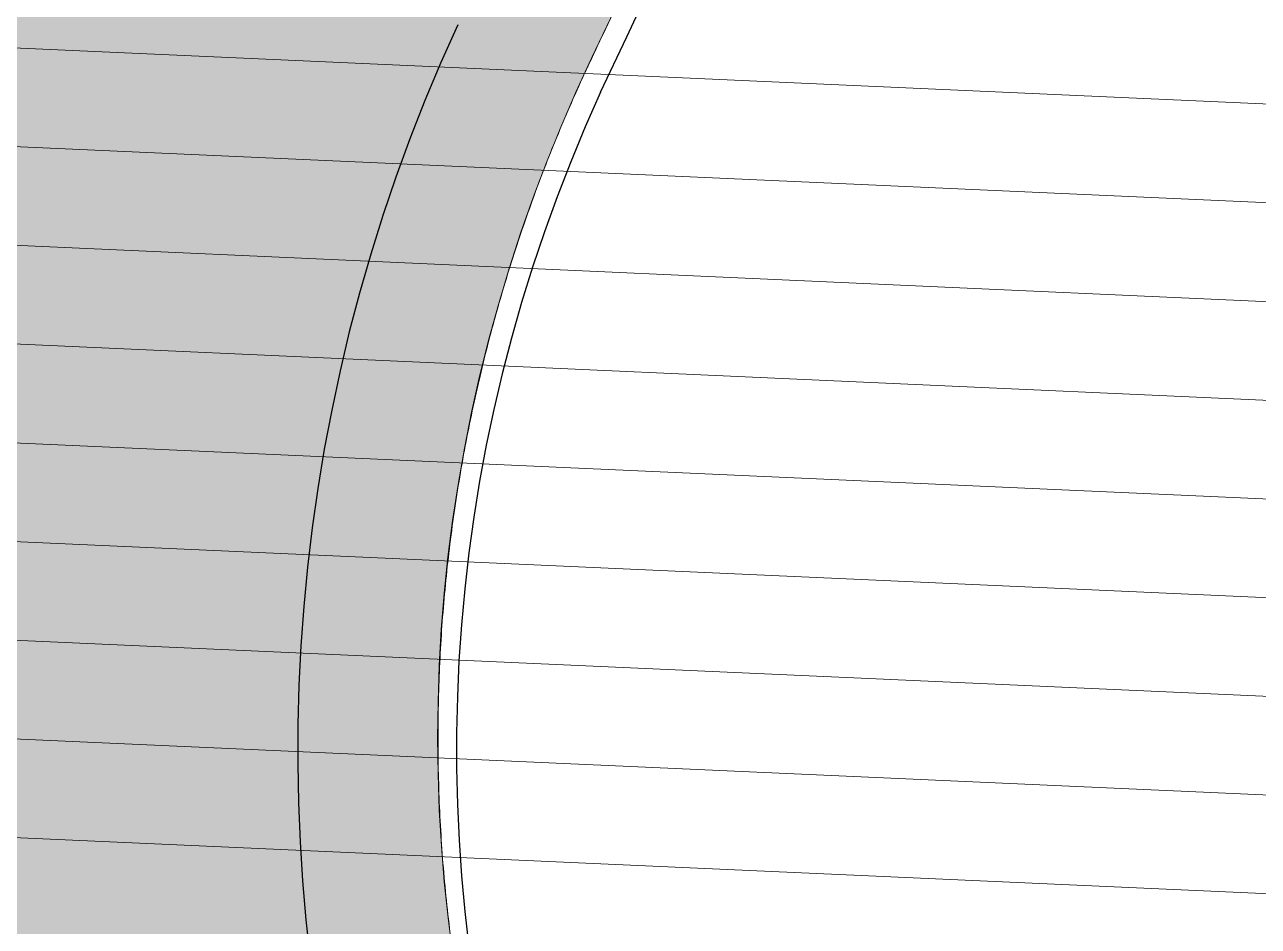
# Model space of a CAD drawing. Header units: millimetres. Extents: x -1030105 to 906887, y -616134 to 1220667.
# Drawn here: x 877654 to 879218, y -314471 to -313328 of the extents above; entities that cross this region are included whole.
import ezdxf

# ---------------------------------------------------------------- set-up
doc = ezdxf.new("R2010")
doc.units = ezdxf.units.MM
doc.header["$MEASUREMENT"] = 0
doc.linetypes.add('DASHEDX2', pattern=[38.099999999999994, 25.4, -12.7])
doc.layers.add('A-Wall', color=6, linetype='Continuous', lineweight=9)
doc.layers.add('QH_Ki hieu', color=6, linetype='Continuous', lineweight=15)
for name, color, linetype in [('A-WALL-PATT', 7, 'Continuous'), ('DA-ROOF-OTLN', 6, 'DASHEDX2'), ('XR-BC-Frame outside$0$LBC - BEACH CLUB - 240809 DG Rev$0$DA-DOOR-WIND', 21, 'Continuous')]:
    doc.layers.add(name, color=color, linetype=linetype)

# ---------------------------------------------------------------- blocks, each defined once
blk = doc.blocks.new('XR-BC-Frame outside-flat-1')
at = {"layer": 'XR-BC-Frame outside$0$LBC - BEACH CLUB - 240809 DG Rev$0$DA-DOOR-WIND'}
for centre, radius, start, end in [((-7122218.676127206, -1061797.769881148), 21000, 334.5137042834945, 1.486295716500978), ((-7101447.453458363, -1071673.472150357), 2200, 155.1210891144141, 238.8789108855025), ((-7101446.156601006, -1071671.764859918), 2000, 155.2349736585892, 239.4999999999968)]:
    blk.add_arc(centre, radius, start, end, dxfattribs=at)
blk = doc.blocks.new('111111')
at = {"layer": 'A-WALL-PATT', "extrusion": (2.643228823645613e-09, 1.168364264361378e-09, 1)}
h = blk.add_hatch(color=255, dxfattribs=at)
h.dxf.hatch_style = 1
edge = h.paths.add_edge_path()
edge.add_arc((480219.7858931146, 1167791.09787471), 17.95625409759747, 175.2346372613609, 227.6738886339441, ccw=False)
edge.add_line((480201.8917090598, 1167792.589597952), (480202.2315401692, 1167792.561300864))
edge.add_arc((480222.4309556005, 1167791.040519092), 20.25658315083546, 175.6944150595487, 187.7190087789885)
edge.add_line((480202.3579235652, 1167788.319757092), (480204.5997450022, 1167789.337117267))
edge.add_arc((480222.0476552981, 1167797.118478969), 19.10442785426783, 145.1693927360603, 204.035758603613, ccw=False)
edge.add_line((480206.3658961516, 1167808.030013862), (480206.6457893145, 1167807.835217236))
edge.add_arc((480223.0313465552, 1167796.478204828), 19.93660494947684, 145.2737387224778, 152.2700192400054)
edge.add_line((480205.3844553026, 1167805.754812292), (480206.8575468386, 1167804.988690058))
edge.add_arc((480231.0203084841, 1167792.174037628), 27.35058257521144, 127.1256568996294, 152.0608829801929, ccw=False)
edge.add_line((480214.5124518351, 1167813.981032746), (480214.7174762934, 1167813.708542601))
edge.add_arc((480233.0424835267, 1167789.484511103), 30.37448916589842, 127.1067944420845, 131.2827606693089)
edge.add_line((480213.002136852, 1167812.309806221), (480214.060896104, 1167811.125455194))
edge.add_arc((480230.7274916021, 1167792.48184055), 25.00719441514041, 111.29988397985139, 131.7953544591053, ccw=False)
edge.add_arc((480220.8178296905, 1167817.89892954), 2.273381310523913, 291.3001728592886, 371.6272930335114)
edge.add_line((480223.0445597488, 1167818.35711709), (480222.2074872507, 1167822.425177181))
edge.add_arc((480227.0263550354, 1167798.802406044), 24.10926798767607, 64.48341949209521, 101.52971700896461, ccw=False)
edge.add_line((480237.4119592053, 1167820.560072025), (480238.6302300879, 1167822.408209587))
edge.add_line((480238.6302300878, 1167822.408209587), (480238.998944281, 1167822.16515746))
edge.add_arc((480239.8746579178, 1167820.981961209), 1.472014858031872, 56.60337364703821, 126.50608464958711, ccw=False)
edge.add_line((480240.6849013855, 1167822.210917378), (480243.0575554438, 1167820.646640719))
edge.add_arc((480242.2473126057, 1167819.417685503), 1.472013714957934, -13.299398889197107, 56.60337364721141, ccw=False)
edge.add_line((480243.6798488061, 1167819.079064165), (480244.0439820262, 1167818.838993168))
edge.add_line((480244.0439820262, 1167818.838993168), (480242.8060087438, 1167816.961268645))
edge.add_arc((480226.859658937, 1167798.957619081), 24.05031122019738, 22.08605235720961, 48.46776523492463, ccw=False)
edge.add_arc((480251.2524682179, 1167808.853456705), 2.273381310464571, 202.0361058680608, 287.0475638986841)
edge.add_line((480251.9189451343, 1167806.67996387), (480256.097917685, 1167807.961398394))
edge.add_arc((480232.9590440986, 1167798.477079689), 25.00719440767582, 288.0577122889798, 382.28807612535155, ccw=False)
edge.add_arc((480241.4153687264, 1167772.540225884), 2.273381310464986, 108.0585981395158, 193.7360100087398)
edge.add_line((480239.2070059465, 1167772.000414422), (480240.2324876577, 1167767.805179974))
edge.add_arc((480230.1419404856, 1167786.513554928), 21.25611525313659, 298.3406434867571, 302.8931188944929)
edge.add_line((480241.6855757181, 1167768.665111823), (480241.8707677272, 1167768.378773164))
edge.add_arc((480230.1419404829, 1167786.513554935), 21.59712245720434, 279.07103371546197, 302.8931188901852, ccw=False)
edge.add_line((480233.5469180391, 1167765.186533899), (480233.4931552357, 1167765.523276336))
edge.add_arc((480233.8486393159, 1167765.580031348), 0.3599861978954548, 10.237620173101675, 189.0710337108366, ccw=False)
edge.add_line((480234.2028942176, 1167765.644012026), (480234.0128835124, 1167766.429603166))
edge.add_arc((480230.3786145685, 1167781.455332801), 15.45899291117491, 242.6808204078638, 283.59698255433034, ccw=False)
edge.add_line((480223.2837562917, 1167767.720579514), (480222.8072664452, 1167766.55334782))
edge.add_arc((480232.8286476266, 1167791.860390475), 27.21900969372033, 248.3968407838984, 251.8019688948235)
edge.add_line((480224.3280890092, 1167766.00279987), (480224.221790846, 1167765.678783499))
edge.add_arc((480232.4777079789, 1167790.844024422), 26.48489226696013, 201.3728077976264, 251.8369778060728, ccw=False)
edge.add_line((480207.8142114389, 1167781.192006145), (480206.4037020448, 1167779.643295028))
edge.add_arc((480219.7894808211, 1167791.099284637), 17.61870515598718, 220.5579989796274, 227.6683501628283)
edge.add_line((480207.9246751551, 1167778.074494509), (480207.6950581236, 1167777.822379599))
at = {"layer": 'A-Wall', "extrusion": (2.643228823646299e-09, 1.168364264361702e-09, 1), "elevation": 0.03806475069832382}
blk.add_lwpolyline([(480207.6950581233, 1167777.822379598, -0.2328878377101954), (480201.8917090599, 1167792.589597952), (480202.231540169, 1167792.561300864, 0.05251538496944803), (480202.3579235647, 1167788.319757091), (480204.5997450018, 1167789.337117266, -0.2626546181741475), (480206.3658961517, 1167808.030013862), (480206.6457893146, 1167807.835217236, 0.03053651885314964), (480205.3844553026, 1167805.754812292), (480206.8575468385, 1167804.988690058, -0.1092318010861941), (480214.5124518352, 1167813.981032746), (480214.7174762934, 1167813.7085426, 0.01822310681375), (480213.0021368517, 1167812.309806221), (480214.0608961037, 1167811.125455194, -0.08966752457732981), (480221.643644639, 1167815.780842607, 0.3655874912846441), (480223.0445597488, 1167818.357117089), (480222.2074872504, 1167822.425177181, -0.1630677176795841), (480237.4119592052, 1167820.560072025), (480238.6302300875, 1167822.408209587), (480238.9989442808, 1167822.16515746, -0.3148321466877497), (480240.6849013849, 1167822.210917378), (480243.0575554435, 1167820.646640718, -0.3148324417924367), (480243.6798488057, 1167819.079064165), (480244.0439820261, 1167818.838993168), (480242.8060087435, 1167816.961268644, -0.1156230875817272), (480249.1451628543, 1167808.000504954, 0.3889362886530088), (480251.9189451341, 1167806.67996387), (480256.0979176848, 1167807.961398393, -0.4360080856279802), (480240.7106443744, 1167774.701620381, 0.3922854151885992), (480239.2070059464, 1167772.000414422), (480240.2324876575, 1167767.805179974, 0.01986653426235281), (480241.685575718, 1167768.665111823), (480241.8707677272, 1167768.378773164, -0.104319423563129), (480233.5469180389, 1167765.186533899), (480233.4931552354, 1167765.523276336, -0.9898710832779887), (480234.2028942175, 1167765.644012026), (480234.0128835124, 1167766.429603166, -0.1804517090033734), (480223.2837562913, 1167767.720579514), (480222.8072664448, 1167766.553347821, 0.01485876762310351), (480224.3280890086, 1167766.00279987), (480224.2217908453, 1167765.678783499, -0.2238204854565347), (480207.8142114386, 1167781.192006144), (480206.4037020448, 1167779.643295028, 0.03103471776045982), (480207.9246751549, 1167778.074494509)], format="xyb", close=True, dxfattribs=at)
at = {"extrusion": (2.643228823645945e-09, 1.168364264361599e-09, 1), "xscale": 0.001136690655233559, "yscale": 0.001136690655233559, "zscale": 0.001136690655233559, "rotation": 47.67388863394415}
blk.add_blockref('XR-BC-Frame outside-flat-1', (484786.0463419323, 1174597.0426995, 0.01545138014929481), dxfattribs=at)

msp = doc.modelspace()

# ---------------------------------------------------------------- hatches: boundary and pattern name
at = {"layer": 'QH_Ki hieu', "ltscale": 5}
h = msp.add_hatch(dxfattribs=at)
h.set_pattern_fill('ANSI31', color=256, scale=1000, angle=-47.56871865490706)
h.set_pattern_definition([(357.431281345093, (-1184316855.143314, -434748462.9681519), (5.602197619936724, 124.8743984242854), [])])
edge = h.paths.add_edge_path()
edge.add_arc((857549.6717386674, -308526.9851848008), 24915.76744409949, -47.56871865490706, 312.4312813450929)

# ---------------------------------------------------------------- linework, layer by layer
at = {"layer": 'A-Wall', "extrusion": (1.653306188088354e-06, -3.724823939533036e-07, 0.9999999999985639), "elevation": 38.08261807612951}
msp.add_lwpolyline([(834175.2437505391, -304362.4048349709, -0.2328878377101954), (840320.793718192, -291829.4504347976), (840504.1056644169, -292066.9303924912, 0.05251538496944803), (837824.6618067821, -294666.3381642101), (839815.843470023, -295518.3753536803, -0.2626546181741475), (853003.1823950016, -285571.1723008673), (853042.7969415801, -285868.5452785242, 0.03053651885314964), (850943.189987085, -286284.1467069477), (851319.9437440956, -287695.4596387472, -0.1092318010861941), (861702.7038132097, -287329.6332077837), (861647.4301173609, -287624.4972757663, 0.01822310681375), (859721.0477344922, -287340.7014863581), (859580.3002835023, -288731.1643494426, -0.08966752457732981), (867103.8240237514, -290892.4404642564, 0.3655874912846441), (869608.2885350484, -290273.1867355429), (871753.2820095237, -287315.2202744635, -0.1630677176795841), (879565.8622562523, -298295.9105015291), (881489.0773954462, -297990.1934517804), (881550.069724828, -298373.8860584238, -0.3148321466877497), (882580.393085877, -299441.5856338713), (882972.7124014576, -301910.7736136907, -0.3148324417924367), (882324.0586250727, -303245.2386198826), (882384.2681117064, -303624.1870644413), (880430.1459730287, -303934.6691174111, -0.1156230875817272), (878373.2959627354, -313369.4732316339, 0.3889362886530088), (879161.9643253948, -315954.4974174037), (882474.3247560024, -317907.7906701402, -0.4360080856279802), (851743.2097470292, -327654.8285509621, 0.3922854151885992), (849096.6491686518, -328281.5201147155), (846980.8887770727, -331437.3165500281, 0.01986653426235281), (848401.7275007325, -331870.5844515632), (848325.690145034, -332160.7883808019, -0.104319423563129), (841312.4927229946, -328649.8713958704), (841499.2647747278, -328415.1029980553, -0.9898710832779887), (841998.8968049885, -328804.3503446084), (842396.2880539487, -328214.7133607345, -0.1804517090033734), (836866.9637496239, -320481.0473829547), (835826.1710562387, -320864.3616939351, 0.01485876762310351), (836371.24653078, -322178.7288413889), (836097.7433988481, -322302.0010473247, -0.2238204854565347), (836434.1907385741, -302439.926638585), (834591.3300785216, -302443.0962376323, 0.03103471776045982), (834475.2433082078, -304361.8888553725)], format="xyb", close=True, dxfattribs=at)
at = {"layer": 'A-Wall', "extrusion": (1.653306188088354e-06, -3.724823939533039e-07, 0.9999999999985639)}
for points, elevation in [([(878393.6338645609, -313326.2393036071), (878387.7673146517, -313338.7338138796)], 38.05310358676181), ([(878387.7673146517, -313338.7338138796), (878383.2634447345, -313348.3231535443)], 38.05310358676191), ([(878379.9335506948, -313355.4098263644), (878377.5889293494, -313360.3963363944)], 38.05310358676145), ([(878383.2634447345, -313348.3231535443), (878379.9335506948, -313355.4098263644)], 38.05310358676137), ([(878371.1860046926, -313373.9077697187), (878370.966278456, -313374.371219697)], 38.05310358676201), ([(878371.3880819007, -313373.4818067547), (878371.1860046926, -313373.9077697187)], 38.05310358676185), ([(878371.5737720224, -313373.0906133801), (878371.3880819007, -313373.4818067547)], 38.05310358676131), ([(878371.7441616784, -313372.7318654215), (878371.5737720224, -313373.0906133801)], 38.05310358676121), ([(878371.9003374892, -313372.4032382975), (878371.7441616784, -313372.7318654215)], 38.05310358676151), ([(878372.0433856099, -313372.102408242), (878371.9003374892, -313372.4032382975)], 38.05310358676142), ([(878372.1743931266, -313371.8270506738), (878372.0433856099, -313372.102408242)], 38.05310358676142), ([(878372.2944457288, -313371.5748415357), (878372.1743931266, -313371.8270506738)], 38.05310358676167), ([(878372.4046309682, -313371.3434565957), (878372.2944457288, -313371.5748415357)], 38.05310358676131), ([(878372.5058985612, -313371.1308621946), (878372.4046309682, -313371.3434565957)], 38.05310358676187), ([(878372.5986566598, -313370.9361867309), (878372.5058985612, -313371.1308621946)], 38.05310358676157), ([(878372.6831774431, -313370.7588494085), (878372.5986566598, -313370.9361867309)], 38.05310358676126), ([(878372.7597321587, -313370.5982694314), (878372.6831774431, -313370.7588494085)], 38.0531035867619), ([(878372.8285927529, -313370.453865829), (878372.7597321587, -313370.5982694314)], 38.0531035867618), ([(878372.8900311718, -313370.3250579797), (878372.8285927529, -313370.453865829)], 38.05310358676169), ([(878372.9443191289, -313370.211264913), (878372.8900311718, -313370.3250579797)], 38.05310358676176), ([(878372.991728803, -313370.1119055418), (878372.9443191289, -313370.211264913)], 38.05310358676169), ([(878373.0326010584, -313370.0262556463), (878372.991728803, -313370.1119055418)], 38.05310358676143), ([(878373.0675547587, -313369.9530153913), (878373.0326010584, -313370.0262556463)], 38.05310358676191), ([(878373.0972779187, -313369.8907420999), (878373.0675547587, -313369.9530153913)], 38.05310358676122), ([(878373.1224587857, -313369.8379923385), (878373.0972779187, -313369.8907420999)], 38.05310358676153), ([(878373.1437853741, -313369.7933230228), (878373.1224587857, -313369.8379923385)], 38.05310358676178), ([(878373.1619459315, -313369.7552911849), (878373.1437853741, -313369.7933230228)], 38.0531035867613), ([(878373.1776280067, -313369.7224536823), (878373.1619459315, -313369.7552911849)], 38.05310358676164), ([(878373.1915203127, -313369.6933672559), (878373.1776280067, -313369.7224536823)], 38.05310358676137), ([(878373.2043816446, -313369.6664398681), (878373.1915203127, -313369.6933672559)], 38.05310358676157), ([(878373.2172536867, -313369.6394859958), (878373.2043816446, -313369.6664398681)], 38.05310358676163), ([(878373.2312503009, -313369.6101705223), (878373.2172536867, -313369.6394859958)], 38.05310358676154), ([(878373.2474839519, -313369.5761585055), (878373.2312503009, -313369.6101705223)], 38.05310358676184), ([(878373.267067803, -313369.535115527), (878373.2474839519, -313369.5761585055)], 38.05310358676149), ([(878373.2911150175, -313369.4847064703), (878373.267067803, -313369.535115527)], 38.0531035867617), ([(878373.3207380603, -313369.4225965678), (878373.2911150175, -313369.4847064703)], 38.05310358676186), ([(878373.3570507931, -313369.3464512267), (878373.3207380603, -313369.4225965678)], 38.05310358676119), ([(878373.4016876871, -313369.2528399202), (878373.3570507931, -313369.3464512267)], 38.05310358676158), ([(878373.458370773, -313369.1339490265), (878373.4016876871, -313369.2528399202)], 38.05310358676171), ([(878373.5313433892, -313368.9808696886), (878373.458370773, -313369.1339490265)], 38.05310358676165), ([(878373.6248498055, -313368.7846928747), (878373.5313433892, -313368.9808696886)], 38.05310358676171), ([(878373.7431331276, -313368.536509553), (878373.6248498055, -313368.7846928747)], 38.05310358676192), ([(878373.8904373924, -313368.2274106336), (878373.7431331276, -313368.536509553)], 38.05310358676193), ([(878374.0710068698, -313367.848486852), (878373.8904373924, -313368.2274106336)], 38.05310358676179), ([(878374.2890841997, -313367.3908297001), (878374.0710068698, -313367.848486852)], 38.05310358676166), ([(878374.5796573086, -313366.7799304617), (878374.2890841997, -313367.3908297001)], 38.05310358676152), ([(878375.1006866543, -313365.6788843595), (878374.5796573086, -313366.7799304617)], 38.05310358676135), ([(878376.0408758855, -313363.685187805), (878375.1006866543, -313365.6788843595)], 38.05310358676198), ([(878377.5889293494, -313360.3963363944), (878376.0408758855, -313363.685187805)], 38.05310358676161), ([(878363.9480324663, -313389.3706332687), (878363.0847956255, -313391.240661012)], 38.05310358676146), ([(878364.7429577276, -313387.652896848), (878363.9480324663, -313389.3706332687)], 38.05310358676164), ([(878365.4743083488, -313386.0762693598), (878364.7429577276, -313387.652896848)], 38.05310358676163), ([(878366.1462249901, -313384.6312436885), (878365.4743083488, -313386.0762693598)], 38.05310358676184), ([(878366.7628487773, -313383.3083138247), (878366.1462249901, -313384.6312436885)], 38.05310358676144), ([(878367.3283206035, -313382.0979728857), (878366.7628487773, -313383.3083138247)], 38.05310358676192), ([(878367.8467815943, -313380.9907143964), (878367.3283206035, -313382.0979728857)], 38.05310358676142), ([(878368.322372876, -313379.9770315904), (878367.8467815943, -313380.9907143964)], 38.05310358676164), ([(878368.7592351082, -313379.0474181091), (878368.322372876, -313379.9770315904)], 38.05310358676181), ([(878369.1611762362, -313378.1931707431), (878368.7592351082, -313379.0474181091)], 38.05310358676163), ([(878369.5306686888, -313377.4088024306), (878369.1611762362, -313378.1931707431)], 38.05310358676187), ([(878369.8698519467, -313376.6896296088), (878369.5306686888, -313377.4088024306)], 38.05310358676159), ([(878370.1808654907, -313376.0309684235), (878369.8698519467, -313376.6896296088)], 38.05310358676156), ([(878370.4658478702, -313375.4281354864), (878370.1808654907, -313376.0309684235)], 38.05310358676154), ([(878370.7269394974, -313374.8764469433), (878370.4658478702, -313375.4281354864)], 38.0531035867613), ([(878370.966278456, -313374.371219697), (878370.7269394974, -313374.8764469433)], 38.05310358676169), ([(878357.4829273593, -313403.5347050899), (878356.0514275186, -313406.7192299785)], 38.05310358676176), ([(878358.800434714, -313400.6181683885), (878357.4829273593, -313403.5347050899)], 38.05310358676174), ([(878360.0116625631, -313397.9500578512), (878358.800434714, -313400.6181683885)], 38.05310358676142), ([(878361.1243234217, -313395.5108110472), (878360.0116625631, -313397.9500578512)], 38.05310358676104), ([(878362.1461302709, -313393.2808663025), (878361.1243234217, -313395.5108110472)], 38.05310358676147), ([(878363.0847956255, -313391.240661012), (878362.1461302709, -313393.2808663025)], 38.05310358676149), ([(878351.0295306068, -313418.0008052876), (878349.144933486, -313422.2734738518)], 38.05310358676189), ([(878352.8198103622, -313413.9610490905), (878351.0295306068, -313418.0008052876)], 38.05310358676149), ([(878354.4982224439, -313410.191305194), (878352.8198103622, -313413.9610490905)], 38.05310358676181), ([(878356.0514275186, -313406.7192299785), (878354.4982224439, -313410.191305194)], 38.05310358676148), ([(878343.1007405479, -313436.117951563), (878341.0143765822, -313440.9512678188)], 38.0531035867619), ([(878345.1629881483, -313431.3691471264), (878343.1007405479, -313436.117951563)], 38.05310358676182), ([(878347.1835690752, -313426.7419543843), (878345.1629881483, -313431.3691471264)], 38.05310358676135), ([(878349.144933486, -313422.2734738518), (878347.1835690752, -313426.7419543843)], 38.05310358676134), ([(878336.8365850502, -313450.7292132269), (878334.7627646027, -313455.636711887)], 38.05310358676185), ([(878338.9214465597, -313445.8319955532), (878336.8365850502, -313450.7292132269)], 38.0531035867616), ([(878341.0143765822, -313440.9512678188), (878338.9214465597, -313445.8319955532)], 38.05310358676167), ([(878330.6484746018, -313465.4824326657), (878328.6081193683, -313470.4205934916)], 38.05310358676154), ([(878332.7000422606, -313460.5544619638), (878330.6484746018, -313465.4824326657)], 38.05310358676167), ([(878334.7627646027, -313455.636711887), (878332.7000422606, -313460.5544619638)], 38.05310358676196), ([(878324.5612717902, -313480.327366074), (878322.5548935325, -313485.2959171198)], 38.05310358676115), ([(878326.5790326725, -313475.3689149306), (878324.5612717902, -313480.327366074)], 38.05310358676156), ([(878328.6081193683, -313470.4205934916), (878326.5790326725, -313475.3689149306)], 38.05310358676147), ([(878318.5765130648, -313495.2631931314), (878316.6046233119, -313500.2618524972)], 38.05310358676191), ([(878320.5599551757, -313490.274536985), (878318.5765130648, -313495.2631931314)], 38.05310358676196), ([(878322.5548935325, -313485.2959171198), (878320.5599551757, -313490.274536985)], 38.05310358676167), ([(878312.6957271916, -313510.2890475914), (878310.75883398, -313515.317517254)], 38.05310358676198), ([(878314.6443427277, -313505.270481613), (878312.6957271916, -313510.2890475914)], 38.05310358676172), ([(878316.6046233119, -313500.2618524972), (878314.6443427277, -313505.270481613)], 38.05310358676191), ([(878305.0190496461, -313530.4620154579), (878303.1296080181, -313535.529764174)], 38.05310358676201), ([(878306.9204387458, -313525.4040345112), (878305.0190496461, -313530.4620154579)], 38.05310358676167), ([(878308.833718972, -313520.355857248), (878306.9204387458, -313525.4040345112)], 38.05310358676162), ([(878310.75883398, -313515.317517254), (878308.833718972, -313520.355857248)], 38.05310358676137), ([(878299.3867879004, -313545.6944214324), (878297.5335214025, -313550.7912576809)], 38.05310358676184), ([(878301.2521685769, -313540.60724492), (878299.3867879004, -313545.6944214324)], 38.05310358676181), ([(878303.1296080181, -313535.529764174), (878301.2521685769, -313540.60724492)], 38.05310358676167), ([(878293.8635546918, -313561.0137647977), (878292.046966005, -313566.139363314)], 38.05310358676179), ([(878295.692425195, -313555.8977174601), (878293.8635546918, -313561.0137647977)], 38.05310358676159), ([(878297.5335214025, -313550.7912576809), (878295.692425195, -313555.8977174601)], 38.05310358676152), ([(878288.4508555027, -313576.4190661516), (878286.6714438162, -313581.5730930567)], 38.05310358676167), ([(878290.2427145484, -313571.2744766292), (878288.4508555027, -313576.4190661516)], 38.05310358676137), ([(878292.046966005, -313566.139363314), (878290.2427145484, -313571.2744766292)], 38.05310358676132), ([(878283.1501818465, -313591.9093016214), (878281.4084414595, -313597.0914053992)], 38.05310358676128), ([(878284.9045342037, -313586.7365175886), (878283.1501818465, -313591.9093016214)], 38.05310358676157), ([(878286.6714438162, -313581.5730930567), (878284.9045342037, -313586.7365175886)], 38.0531035867613), ([(878277.9630168544, -313607.4834169499), (878276.2594420665, -313612.6932460261)], 38.05310358676184), ([(878279.6793679909, -313602.2827900975), (878277.9630168544, -313607.4834169499)], 38.05310358676167), ([(878281.4084414595, -313597.0914053992), (878279.6793679909, -313602.2827900975)], 38.05310358676135), ([(878272.8908385353, -313623.1403446668), (878271.2259180581, -313628.3775301212)], 38.05310358676192), ([(878274.568697877, -313617.912235824), (878272.8908385353, -313623.1403446668)], 38.05310358676173), ([(878276.2594420665, -313612.6932460261), (878274.568697877, -313617.912235824)], 38.05310358676171), ([(878267.9351079015, -313638.8789639836), (878266.3093262555, -313644.1431280486)], 38.05310358676135), ([(878269.5739897636, -313633.623750627), (878267.9351079015, -313638.8789639836)], 38.05310358676162), ([(878271.2259180581, -313628.3775301212), (878269.5739897636, -313633.623750627)], 38.05310358676187), ([(878263.0972794459, -313654.6981404331), (878261.5111211516, -313659.988901732)], 38.05310358676165), ([(878264.6966988422, -313649.4162011454), (878263.0972794459, -313654.6981404331)], 38.05310358676151), ([(878266.3093262555, -313644.1431280486), (878264.6966988422, -313649.4162011454)], 38.05310358676113), ([(878258.3787974172, -313670.5967100365), (878256.8327376819, -313675.9136675186)], 38.05310358676186), ([(878259.9382761136, -313665.2884398731), (878258.3787974172, -313670.5967100365)], 38.05310358676162), ([(878261.5111211516, -313659.988901732), (878259.9382761136, -313665.2884398731)], 38.05310358676191), ([(878253.7810858076, -313686.5734637626), (878252.2755991404, -313691.9162126519)], 38.05310358676113), ([(878255.3001495281, -313681.2392669758), (878253.7810858076, -313686.5734637626)], 38.05310358676189), ([(878256.8327376819, -313675.9136675186), (878255.3001495281, -313681.2392669758)], 38.05310358676191), ([(878249.3055662808, -313702.6271837908), (878247.8411225339, -313707.9953108709)], 38.05310358676162), ([(878250.7837421463, -313697.2674684743), (878249.3055662808, -313702.6271837908)], 38.05310358676154), ([(878252.2755991404, -313691.9162126519), (878250.7837421463, -313697.2674684743)], 38.05310358676186), ([(878246.3904628267, -313713.3718016353), (878244.9536381492, -313718.7566082953)], 38.05310358676131), ([(878247.8411225339, -313707.9953108709), (878246.3904628267, -313713.3718016353)], 38.05310358676187), ([(878242.1216992398, -313729.5509782066), (878240.7266876863, -313734.9604457645)], 38.05310358676174), ([(878243.5306999568, -313724.1496831207), (878242.1216992398, -313729.5509782066)], 38.05310358676179), ([(878244.9536381492, -313718.7566082953), (878243.5306999568, -313724.1496831207)], 38.05310358676148), ([(878237.9788350982, -313745.8037026604), (878236.6260934824, -313751.2373911827)], 38.05310358676162), ([(878239.3457162862, -313740.3780374238), (878237.9788350982, -313745.8037026604)], 38.05310358676175), ([(878240.7266876863, -313734.9604457645), (878239.3457162862, -313740.3780374238)], 38.05310358676166), ([(878233.9632292016, -313762.1286342997), (878232.6532059553, -313767.5860874965)], 38.05310358676196), ([(878235.2875417302, -313756.6790518845), (878233.9632292016, -313762.1286342997)], 38.05310358676183), ([(878236.6260934824, -313751.2373911827), (878235.2875417302, -313756.6790518845)], 38.05310358676166), ([(878230.076225681, -313778.5244037309), (878228.8093680718, -313784.0051647304)], 38.05310358676195), ([(878231.357521584, -313773.0513608927), (878230.076225681, -313778.5244037309)], 38.05310358676158), ([(878232.6532059553, -313767.5860874965), (878231.357521584, -313773.0513608927)], 38.05310358676172), ([(878226.3191598204, -313794.9896288133), (878225.0959053372, -313800.4932243871)], 38.05310358676191), ([(878227.5569967197, -313789.4935908639), (878226.3191598204, -313794.9896288133)], 38.05310358676184), ([(878228.8093680718, -313784.0051647304), (878227.5569967197, -313789.4935908639)], 38.05310358676156), ([(878222.6933354714, -313811.5228757756), (878221.514116015, -313817.0488243718)], 38.05310358676153), ([(878223.8872810004, -313806.0043247329), (878222.6933354714, -313811.5228757756)], 38.0531035867615), ([(878225.0959053372, -313800.4932243871), (878223.8872810004, -313806.0043247329)], 38.05310358676154), ([(878220.34967106, -313822.5821165047), (878219.2000481037, -313828.1226985068)], 38.05310358676169), ([(878221.514116015, -313817.0488243718), (878220.34967106, -313822.5821165047)], 38.05310358676184), ([(878216.9454532878, -313839.2255079029), (878215.8405736291, -313844.7876226068)], 38.05310358676149), ([(878218.0652934795, -313833.6705144988), (878216.9454532878, -313839.2255079029)], 38.05310358676135), ([(878219.2000481037, -313828.1226985068), (878218.0652934795, -313833.6705144988)], 38.0531035867618), ([(878213.67588008, -313855.9329908252), (878212.6161586231, -313861.5161313005)], 38.05310358676142), ([(878214.7507008369, -313850.3568024402), (878213.67588008, -313855.9329908252)], 38.05310358676167), ([(878215.8405736291, -313844.7876226068), (878214.7507008369, -313850.3568024402)], 38.05310358676194), ([(878210.5421952176, -313872.7030438399), (878209.5280436071, -313878.3067000126)], 38.05310358676176), ([(878211.5715816355, -313867.1061679865), (878210.5421952176, -313872.7030438399)], 38.05310358676189), ([(878212.6161586231, -313861.5161313005), (878211.5715816355, -313867.1061679865)], 38.0531035867613), ([(878207.5456201303, -313889.5341185066), (878206.5774362738, -313895.1577626662)], 38.05310358676166), ([(878208.5291703435, -313883.9170780643), (878207.5456201303, -313889.5341185066)], 38.05310358676131), ([(878209.5280436071, -313878.3067000126), (878208.5291703435, -313883.9170780643)], 38.05310358676164), ([(878205.6246627792, -313900.7879511132), (878204.6873436512, -313906.4246255234)], 38.05310358676145), ([(878206.5774362738, -313895.1577626662), (878205.6246627792, -313900.7879511132)], 38.05310358676179), ([(878202.859244283, -313917.7171938731), (878201.9685494916, -313923.3729674974)], 38.05310358676146), ([(878203.7655228951, -313912.0677261758), (878202.859244283, -313917.7171938731)], 38.05310358676136), ([(878204.6873436512, -313906.4246255234), (878203.7655228951, -313912.0677261758)], 38.05310358676142), ([(878200.2340780774, -313934.7031861921), (878199.3903845751, -313940.3775079204)], 38.05310358676165), ([(878201.0934801975, -313929.0349855814), (878200.2340780774, -313934.7031861921)], 38.05310358676194), ([(878201.9685494916, -313923.3729674974), (878201.0934801975, -313929.0349855814)], 38.05310358676178), ([(878197.7502905967, -313951.7442679876), (878196.9539734739, -313957.4365832172)], 38.05310358676175), ([(878198.5624418332, -313946.057889008), (878197.7502905967, -313951.7442679876)], 38.05310358676143), ([(878199.3903845751, -313940.3775079204), (878198.5624418332, -313946.057889008)], 38.05310358676183), ([(878196.1735309771, -313963.1347726476), (878195.4090031533, -313968.838772425)], 38.05310358676159), ([(878196.9539734739, -313957.4365832172), (878196.1735309771, -313963.1347726476)], 38.05310358676157), ([(878193.9278470556, -313980.2639471977), (878193.2112972456, -313985.9849938452)], 38.05310358676164), ([(878194.6604286524, -313974.5485184626), (878193.9278470556, -313980.2639471977)], 38.05310358676152), ([(878195.4090031533, -313968.838772425), (878194.6604286524, -313974.5485184626)], 38.05310358676165), ([(878191.826449681, -313997.443685113), (878191.1582303903, -314003.1812016764)], 38.05310358676154), ([(878192.5108183379, -313991.7115946095), (878191.826449681, -313997.443685113)], 38.0531035867616), ([(878193.2112972456, -313985.9849938452), (878192.5108183379, -313991.7115946095)], 38.05310358676181), ([(878189.8703926448, -314014.6722526201), (878189.2508475315, -314020.4256544035)], 38.05310358676157), ([(878190.5061991159, -314008.9240794564), (878189.8703926448, -314014.6722526201)], 38.05310358676135), ([(878191.1582303903, -314003.1812016764), (878190.5061991159, -314008.9240794564)], 38.05310358676164), ([(878188.6476005632, -314026.184218566), (878188.0606880616, -314031.9478783436)], 38.05310358676133), ([(878189.2508475315, -314020.4256544035), (878188.6476005632, -314026.184218566)], 38.05310358676138), ([(878186.9360117445, -314043.4902197244), (878186.398321038, -314049.2687681485)], 38.05310358676138), ([(878187.4901461154, -314037.7165676705), (878186.9360117445, -314043.4902197244)], 38.05310358676145), ([(878188.0606880616, -314031.9478783436), (878187.4901461154, -314037.7165676705)], 38.0531035867616), ([(878185.3724138084, -314060.8402850716), (878184.884265039, -314066.6331162588)], 38.05310358676152), ([(878185.8771105501, -314055.0521459458), (878185.3724138084, -314060.8402850716)], 38.05310358676129), ([(878186.398321038, -314049.2687681485), (878185.8771105501, -314055.0521459458)], 38.05310358676137), ([(878184.4126975368, -314072.4305712879), (878183.9577450621, -314078.2325812993)], 38.05310358676183), ([(878184.884265039, -314066.6331162588), (878184.4126975368, -314072.4305712879)], 38.05310358676171), ([(878183.0978197715, -314089.8499908885), (878182.6929147093, -314095.6652529798)], 38.05310358676199), ([(878183.5194411426, -314084.0390773169), (878183.0978197715, -314089.8499908885)], 38.05310358676166), ([(878183.9577450621, -314078.2325812993), (878183.5194411426, -314084.0390773169)], 38.05310358676142), ([(878181.9333829655, -314107.3085458279), (878181.5788184496, -314113.1364353145)], 38.05310358676181), ([(878182.3047585523, -314101.4847948477), (878181.9333829655, -314107.3085458279)], 38.05310358676152), ([(878182.6929147093, -314095.6652529798), (878182.3047585523, -314101.4847948477)], 38.05310358676142), ([(878180.9202450997, -314124.8043456958), (878180.6162979658, -314130.6442252621)], 38.05310358676162), ([(878181.2410955055, -314118.968392178), (878180.9202450997, -314124.8043456958)], 38.05310358676115), ([(878181.5788184496, -314113.1364353145), (878181.2410955055, -314118.968392178)], 38.05310358676132), ([(878180.3292846045, -314136.4879595726), (878180.0592357495, -314142.3354782542)], 38.05310358676164), ([(878180.6162979658, -314130.6442252621), (878180.3292846045, -314136.4879595726)], 38.05310358676151), ([(878179.5701505354, -314154.0415818832), (878179.3511695898, -314159.9000220099)], 38.05310358676181), ([(878179.806181902, -314148.186709886), (878179.5701505354, -314154.0415818832)], 38.05310358676149), ([(878180.0592357495, -314142.3354782542), (878179.806181902, -314148.186709886)], 38.05310358676208), ([(878178.96446909, -314171.6273140424), (878178.7968047167, -314177.4960207199)], 38.05310358676187), ([(878179.149266539, -314165.7619569828), (878178.96446909, -314171.6273140424)], 38.05310358676118), ([(878179.3511695898, -314159.9000220099), (878179.149266539, -314165.7619569828)], 38.05310358676162), ([(878178.6463006603, -314183.3680041396), (878178.5129853262, -314189.2431913089)], 38.05310358676185), ([(878178.7968047167, -314177.4960207199), (878178.6463006603, -314183.3680041396)], 38.05310358676113), ([(878178.2980242016, -314201.0028841119), (878178.2164282369, -314206.887240734)], 38.05310358676178), ([(878178.3968847914, -314195.1215093519), (878178.2980242016, -314201.0028841119)], 38.05310358676117), ([(878178.5129853262, -314189.2431913089), (878178.3968847914, -314195.1215093519)], 38.05310358676179), ([(878178.1051261089, -314218.6646019486), (878178.0754686072, -314224.5574575877)], 38.05310358676176), ([(878178.152120646, -314212.7745049452), (878178.1051261089, -314218.6646019486)], 38.05310358676157), ([(878178.2164282369, -314206.887240734), (878178.152120646, -314212.7745049452)], 38.05310358676144), ([(878178.0754686072, -314224.5574575877), (878178.0631725881, -314230.4529968911)], 38.05310358676161), ([(878178.0631725881, -314230.4529968911), (878178.0682624987, -314236.351145702)], 38.05310358676148), ([(878178.0682624987, -314236.351145702), (878178.0907618551, -314242.2518286999)], 38.05310358676157), ([(878178.0907618551, -314242.2518286999), (878178.1306920778, -314248.154970564)], 38.05310358676165), ([(878178.1306920778, -314248.154970564), (878178.1880741213, -314254.0604946931)], 38.05310358676165), ([(878178.1880741213, -314254.0604946931), (878178.2629291732, -314259.9683251843)], 38.05310358676163), ([(878178.2629291732, -314259.9683251843), (878178.3552774899, -314265.878385902)], 38.05310358676142), ([(878178.3552774899, -314265.878385902), (878178.4651407246, -314271.7906004778)], 38.05310358676169), ([(878178.4651407246, -314271.7906004778), (878178.5925391335, -314277.7048931253)], 38.05310358676171), ([(878178.5925391335, -314277.7048931253), (878178.7374939043, -314283.621187476)], 38.0531035867612), ([(878178.7374939043, -314283.621187476), (878178.9000255261, -314289.5394071616)], 38.0531035867618), ([(878178.9000255261, -314289.5394071616), (878179.0801514611, -314295.4594749404)], 38.05310358676182), ([(878179.0801514611, -314295.4594749404), (878179.2778894044, -314301.3813131634)], 38.05310358676141), ([(878179.2778894044, -314301.3813131634), (878179.4932565857, -314307.3048444726)], 38.05310358676152), ([(878179.4932565857, -314307.3048444726), (878179.7262706999, -314313.2299912191)], 38.05310358676185), ([(878179.7262706999, -314313.2299912191), (878179.9769489765, -314319.1566758119)], 38.05310358676176), ([(878179.9769489765, -314319.1566758119), (878180.2453084121, -314325.0848206021)], 38.05310358676154), ([(878180.2453084121, -314325.0848206021), (878180.531366935, -314331.0143484064)], 38.05310358676163), ([(878180.531366935, -314331.0143484064), (878180.835140843, -314336.9451813428)], 38.05310358676173), ([(878180.835140843, -314336.9451813428), (878181.1566450372, -314342.8772405983)], 38.0531035867618), ([(878181.1566450372, -314342.8772405983), (878181.495893022, -314348.8104476506)], 38.05310358676181), ([(878181.495893022, -314348.8104476506), (878181.8528983016, -314354.744723803)], 38.05310358676185), ([(878181.8528983016, -314354.744723803), (878182.2276748456, -314360.6799901259)], 38.05310358676142), ([(878182.2276748456, -314360.6799901259), (878182.6202363912, -314366.616168039)], 38.05310358676127), ([(878182.6202363912, -314366.616168039), (878183.0305966754, -314372.5531788455)], 38.05310358676124), ([(878183.0305966754, -314372.5531788455), (878183.4587696679, -314378.4909436159)], 38.05310358676125), ([(878183.4587696679, -314378.4909436159), (878183.9047681745, -314384.4293836533)], 38.05310358676138), ([(878183.9047681745, -314384.4293836533), (878184.3686031384, -314390.3684192715)], 38.05310358676179), ([(878184.3686031384, -314390.3684192715), (878184.850284571, -314396.3079705514)], 38.05310358676149), ([(878184.850284571, -314396.3079705514), (878185.3498220185, -314402.2479581559)], 38.05310358676135), ([(878185.3498220185, -314402.2479581559), (878185.8672264239, -314408.1883020495)], 38.0531035867619), ([(878185.8672264239, -314408.1883020495), (878186.4025068675, -314414.1289227206)], 38.05310358676137), ([(878186.4025068675, -314414.1289227206), (878186.9556740598, -314420.0697403081)], 38.05310358676174), ([(878186.9556740598, -314420.0697403081), (878187.5267380123, -314426.0106752423)], 38.05310358676189), ([(878187.5267380123, -314426.0106752423), (878188.1157075727, -314431.9516474294)], 38.05310358676151), ([(878188.1157075727, -314431.9516474294), (878188.7225904242, -314437.8925764846)], 38.05310358676179), ([(878188.7225904242, -314437.8925764846), (878189.347392155, -314443.8333819649)], 38.0531035867611), ([(878189.347392155, -314443.8333819649), (878189.990119517, -314449.7739834856)], 38.05310358676174), ([(878189.990119517, -314449.7739834856), (878190.650778331, -314455.7143006618)], 38.0531035867614), ([(878190.650778331, -314455.7143006618), (878191.3293753491, -314461.6542523522)], 38.05310358676164), ([(878191.3293753491, -314461.6542523522), (878192.0259163922, -314467.5937588704)], 38.05310358676131), ([(878192.0259163922, -314467.5937588704), (878192.7404079793, -314473.5327392495)], 38.05310358676144)]:
    msp.add_lwpolyline(points, dxfattribs=dict(at, elevation=elevation))
at = {"layer": 'QH_Ki hieu', "ltscale": 5}
msp.add_circle((857549.6717386674, -308526.9851848008, 14.31431078371812), 24915.76744409949, dxfattribs=at)

# ---------------------------------------------------------------- block references
at = {"layer": 'DA-ROOF-OTLN', "color": 66, "true_color": 0x5d8311, "extrusion": (1.650660567056104e-06, -3.713194567142038e-07, 0.9999999999985687), "xscale": 879.746829444427, "yscale": 879.746829444427, "zscale": 879.746829444427, "rotation": 312.4246562402255}
msp.add_blockref('111111', (-1042519697.339903, -381528433.055257, 4.592712676685551), dxfattribs=at)

doc.saveas('drawing.dxf')
